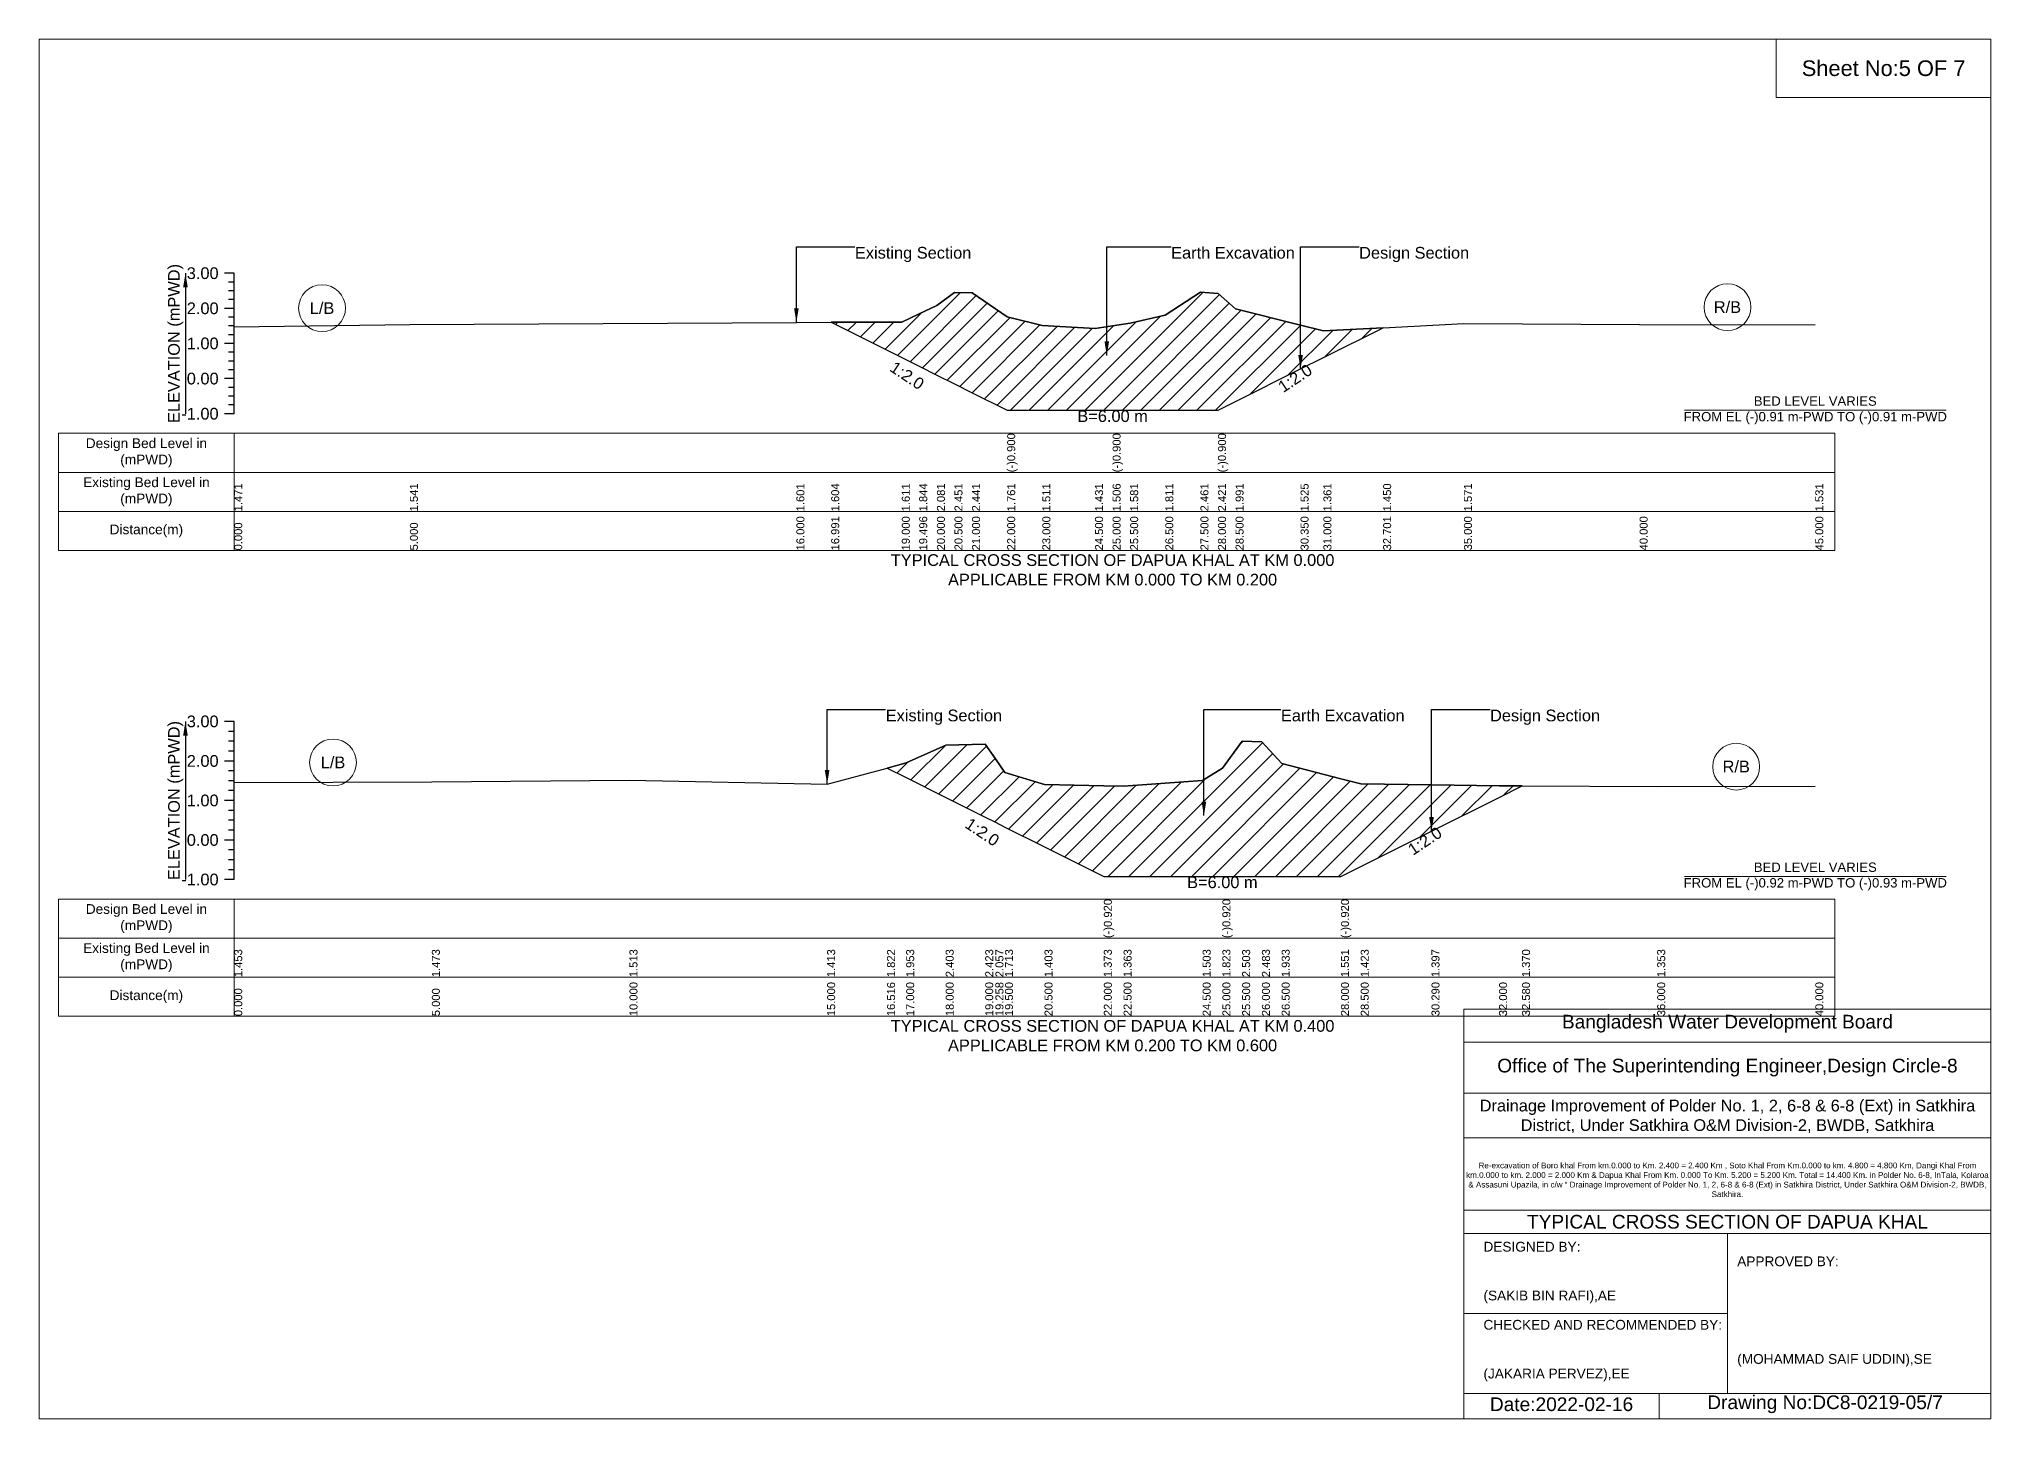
# Model space of a CAD drawing. Header units: inches. Extents: x 91000 to 408000, y -5656 to 0.
# Drawn here: x 380000 to 388000, y -5656 to 0 of the extents above; entities that cross this region are included whole.
import ezdxf

# ---------------------------------------------------------------- set-up
doc = ezdxf.new("R2010")
doc.units = ezdxf.units.IN
doc.header["$LTSCALE"] = 7
doc.header["$MEASUREMENT"] = 0
for name, color, linetype, lineweight in [('Cross section Data Border', 7, 'Continuous', 9), ('Cross Section Labels', 7, 'Continuous', 9), ('Existing_Bed_Level for Xsection', 7, 'Continuous', 25)]:
    doc.layers.add(name, color=color, linetype=linetype, lineweight=lineweight)
doc.styles.get("Standard").update_dxf_attribs({"font": 'arial.ttf'})
doc.dimstyles.get("Standard").update_dxf_attribs({"dimtxt": 45, "dimasz": 58, "dimexe": 0.18, "dimexo": 0.0625, "dimgap": 0.09, "dimtad": 0, "dimtih": 1, "dimtoh": 1, "dimdec": 4, "dimzin": 0, "dimdsep": 46, "dimtxsty": 'Standard', "dimcen": 0.09, "dimadec": 0, "dimazin": 0, "dimtfac": 1, "dimtdec": 4, "dimtofl": 0, "dimtmove": 0, "dimatfit": 3, "dimfxl": 1, "dimtolj": 1, "dimtzin": 0, "dimarcsym": 0})

msp = doc.modelspace()

# ---------------------------------------------------------------- hatches: boundary and pattern name
at = {"layer": 'Existing_Bed_Level for Xsection'}
h = msp.add_hatch(dxfattribs=at)
h.set_pattern_fill('ANSI31', color=256, scale=432, style=0)
h.paths.add_polyline_path([(383246.76026, -1160.96413), (383536, -1305.584), (383607.38013, -1341.27407), (383680, -1377.584), (383752, -1413.584), (383824, -1449.584), (383968, -1521.584), (384112, -1521.584), (384328, -1521.584), (384400, -1521.584), (384472, -1521.584), (384616, -1521.584), (384760, -1521.584), (384832, -1521.584), (384904, -1485.584), (385170.44022, -1352.36389), (385264, -1305.584), (385508.88045, -1183.14378), (385264, -1196), (385170.44022, -1172.42294), (384904, -1105.28), (384832, -1043.36), (384760, -1037.6), (384616, -1131.2), (384472, -1164.32), (384400, -1175.12), (384328, -1185.92), (384112, -1174.4), (383968, -1138.4), (383824, -1040.48), (383752, -1039.04), (383680, -1092.32), (383607.38013, -1126.45134), (383536, -1160)])
h = msp.add_hatch(dxfattribs=at)
h.set_pattern_fill('ANSI31', color=256, scale=486, style=0)
h.paths.add_polyline_path([(383475.52468, -2987.98834), (383554, -3027.226), (383716, -3108.226), (383878, -3189.226), (383919.76234, -3210.10717), (383959, -3229.726), (384121, -3310.726), (384364, -3432.226), (384445, -3432.226), (384769, -3432.226), (384850, -3432.226), (384931, -3432.226), (385012, -3432.226), (385093, -3432.226), (385336, -3432.226), (385417, -3391.726), (385706.99604, -3246.72798), (385984, -3108.226), (386077.99208, -3061.22996), (385984, -3060.76), (385706.99604, -3056.8028), (385417, -3052.66), (385336, -3032.005), (385093, -2970.04), (385012, -2880.94), (384931, -2877.7), (384850, -2987.86), (384769, -3039.7), (384445, -3062.38), (384364, -3060.76), (384121, -3055.9), (383959, -3005.68), (383919.76234, -2949.96252), (383878, -2890.66), (383716, -2893.9), (383554, -2966.8)])

# ---------------------------------------------------------------- linework, layer by layer
at = {"layer": 'Cross section Data Border'}
for points in [[(380080, -1615.984), (387360, -1615.984), (387360, -2095.984), (380080, -2095.984)], [(380080, -3525.186), (387360, -3525.186), (387360, -4005.186), (380080, -4005.186)]]:
    msp.add_lwpolyline(points, close=True, dxfattribs=at)
for points in [[(380800, -1615.984), (380800, -2095.984)], [(380080, -1775.984), (387360, -1775.984)], [(380080, -1935.984), (387360, -1935.984)], [(380800, -3525.186), (380800, -4005.186)], [(380080, -3685.186), (387360, -3685.186)], [(380080, -3845.186), (387360, -3845.186)]]:
    msp.add_lwpolyline(points, dxfattribs=at)
at = {"layer": 'Cross Section Labels'}
for points in [[(380000, 0), (388000, 0), (388000, -5656), (380000, -5656)], [(387120, 0), (388000, 0), (388000, -240), (387120, -240)]]:
    msp.add_lwpolyline(points, close=True, dxfattribs=at)
for points in [[(386744.19427, -1521.584), (387815.80573, -1521.584)], [(386744.19427, -3432.226), (387815.80573, -3432.226)], [(385840, -5656), (385840, -3976), (388000, -3976)], [(385840, -4112), (388000, -4112)], [(385840, -4320), (388000, -4320)], [(385840, -4504), (388000, -4504)], [(385840, -4800), (388000, -4800)], [(385840, -4896), (388000, -4896)], [(386920, -4896), (386920, -5552)], [(385840, -5224), (386920, -5224)], [(385840, -5552), (388000, -5552)], [(386640, -5552), (386640, -5656)]]:
    msp.add_lwpolyline(points, dxfattribs=at)
for centre in [(381160, -1103.12), (386920, -1098.8), (381205, -2965.18), (386956, -2982.19)]:
    msp.add_circle(centre, 96, dxfattribs=at)
at = {"layer": 'Existing_Bed_Level for Xsection'}
for points in [[(380800, -959.984), (380760, -959.984)], [(380800, -1535.984), (380800, -1391.984), (380800, -1247.984), (380800, -1103.984), (380800, -959.984)], [(380800, -995.984), (380776, -995.984)], [(380800, -1031.984), (380776, -1031.984)], [(380800, -1180.16), (381520, -1170.08), (383104, -1161.44), (383246.76026, -1160.96413), (383536, -1160), (383607.38013, -1126.45134), (383680, -1092.32), (383752, -1039.04), (383824, -1040.48), (383968, -1138.4), (383968, -1138.4), (384112, -1174.4), (384328, -1185.92), (384400, -1175.12), (384400, -1175.12), (384472, -1164.32), (384616, -1131.2), (384760, -1037.6), (384832, -1043.36), (384832, -1043.36), (384904, -1105.28), (385170.44022, -1172.42294), (385264, -1196), (385508.88045, -1183.14378), (385840, -1165.76), (386560, -1170.08), (387280, -1171.52)], [(380800, -1103.984), (380760, -1103.984)], [(380800, -1067.984), (380776, -1067.984)], [(380800, -1139.984), (380776, -1139.984)], [(380800, -1175.984), (380776, -1175.984)], [(380800, -1247.984), (380760, -1247.984)], [(380800, -1211.984), (380776, -1211.984)], [(380800, -1283.984), (380776, -1283.984)], [(380800, -1319.984), (380776, -1319.984)], [(380800, -1355.984), (380776, -1355.984)], [(380800, -1391.984), (380760, -1391.984)], [(380800, -1427.984), (380776, -1427.984)], [(380800, -1463.984), (380776, -1463.984)], [(380800, -1499.984), (380776, -1499.984)], [(380800, -1535.984), (380760, -1535.984)], [(380800, -2797.186), (380760, -2797.186)], [(380800, -3445.186), (380800, -3283.186), (380800, -3121.186), (380800, -2959.186), (380800, -2797.186)], [(380800, -2837.686), (380776, -2837.686)], [(380800, -2878.186), (380776, -2878.186)], [(380800, -3047.8), (381610, -3044.56), (382420, -3038.08), (383230, -3054.28), (383475.52468, -2987.98834), (383554, -2966.8), (383716, -2893.9), (383878, -2890.66), (383919.76234, -2949.96252), (383959, -3005.68), (384121, -3055.9), (384364, -3060.76), (384364, -3060.76), (384445, -3062.38), (384769, -3039.7), (384850, -2987.86), (384850, -2987.86), (384931, -2877.7), (385012, -2880.94), (385093, -2970.04), (385336, -3032.005), (385336, -3032.005), (385417, -3052.66), (385706.99604, -3056.8028), (385984, -3060.76), (386077.99208, -3061.22996), (386632, -3064), (387280, -3062.38)], [(380800, -2959.186), (380760, -2959.186)], [(380800, -2918.686), (380776, -2918.686)], [(380800, -2999.686), (380776, -2999.686)], [(380800, -3040.186), (380776, -3040.186)], [(380800, -3080.686), (380776, -3080.686)], [(380800, -3121.186), (380760, -3121.186)], [(380800, -3161.686), (380776, -3161.686)], [(380800, -3202.186), (380776, -3202.186)], [(380800, -3242.686), (380776, -3242.686)], [(380800, -3283.186), (380760, -3283.186)], [(380800, -3323.686), (380776, -3323.686)], [(380800, -3364.186), (380776, -3364.186)], [(380800, -3404.686), (380776, -3404.686)], [(380800, -3445.186), (380760, -3445.186)]]:
    msp.add_lwpolyline(points, dxfattribs=at)
for points in [[(383246.76026, -1160.96413), (383246.76026, -1160.96413), (383536, -1305.584), (383607.38013, -1341.27407), (383680, -1377.584), (383752, -1413.584), (383824, -1449.584), (383968, -1521.584), (383968, -1521.584), (384112, -1521.584), (384328, -1521.584), (384400, -1521.584), (384400, -1521.584), (384472, -1521.584), (384616, -1521.584), (384760, -1521.584), (384832, -1521.584), (384832, -1521.584), (384904, -1485.584), (385170.44022, -1352.36389), (385264, -1305.584), (385508.88045, -1183.14378), (385508.88045, -1183.14378), (385508.88045, -1183.14378), (385264, -1196), (385170.44022, -1172.42294), (384904, -1105.28), (384832, -1043.36), (384832, -1043.36), (384760, -1037.6), (384616, -1131.2), (384472, -1164.32), (384400, -1175.12), (384400, -1175.12), (384328, -1185.92), (384112, -1174.4), (383968, -1138.4), (383968, -1138.4), (383824, -1040.48), (383752, -1039.04), (383680, -1092.32), (383607.38013, -1126.45134), (383536, -1160), (383246.76026, -1160.96413)], [(383475.52468, -2987.98834), (383554, -3027.226), (383716, -3108.226), (383878, -3189.226), (383919.76234, -3210.10717), (383959, -3229.726), (384121, -3310.726), (384364, -3432.226), (384364, -3432.226), (384445, -3432.226), (384769, -3432.226), (384850, -3432.226), (384850, -3432.226), (384931, -3432.226), (385012, -3432.226), (385093, -3432.226), (385336, -3432.226), (385336, -3432.226), (385417, -3391.726), (385706.99604, -3246.72798), (385984, -3108.226), (386077.99208, -3061.22996), (386077.99208, -3061.22996), (386077.99208, -3061.22996), (385984, -3060.76), (385706.99604, -3056.8028), (385417, -3052.66), (385336, -3032.005), (385336, -3032.005), (385093, -2970.04), (385012, -2880.94), (384931, -2877.7), (384850, -2987.86), (384850, -2987.86), (384769, -3039.7), (384445, -3062.38), (384364, -3060.76), (384364, -3060.76), (384121, -3055.9), (383959, -3005.68), (383919.76234, -2949.96252), (383878, -2890.66), (383716, -2893.9), (383554, -2966.8)]]:
    msp.add_lwpolyline(points, close=True, dxfattribs=at)

# ---------------------------------------------------------------- texts
at = {"layer": 'Cross section Data Border', "char_height": 40, "width": 640, "attachment_point": 5}
for s, insert in [('Design Bed Level in (mPWD)', (380440, -1695.984)), ('Existing Bed Level in (mPWD)', (380440, -1855.984)), ('Distance(m)', (380440, -2015.984)), ('Design Bed Level in (mPWD)', (380440, -3605.186)), ('Existing Bed Level in (mPWD)', (380440, -3765.186)), ('Distance(m)', (380440, -3925.186))]:
    msp.add_mtext(s, dxfattribs=dict(at, insert=insert))
at = {"layer": 'Cross Section Labels'}
for s, insert, char_height, attachment_point in [('Sheet No:5 OF 7', (387560, -120), 64, 5), ('Existing Section', (383344, -851.984), 48, 1), ('Earth Excavation', (384640, -851.984), 48, 1), ('Design Section', (385410.44022, -851.984), 48, 1), ('L/B', (381160, -1103.12), 48, 5), ('R/B', (386920, -1098.8), 48, 5), ('BED LEVEL VARIES ^JFROM EL (-)0.91 m-PWD TO (-)0.91 m-PWD', (387280, -1521.584), 38.4, 5), ('B=6.00 m', (384400, -1521.584), 48, 2), ('TYPICAL CROSS SECTION OF DAPUA KHAL AT KM 0.000^JAPPLICABLE FROM KM 0.000 TO KM 0.200', (384400, -2175.984), 48, 5), ('Existing Section', (383470, -2748.586), 48, 1), ('Earth Excavation', (385090, -2748.586), 48, 1), ('Design Section', (385946.99604, -2748.586), 48, 1), ('L/B', (381205, -2965.18), 48, 5), ('R/B', (386956, -2982.19), 48, 5), ('B=6.00 m', (384850, -3432.226), 48, 2), ('BED LEVEL VARIES ^JFROM EL (-)0.92 m-PWD TO (-)0.93 m-PWD', (387280, -3432.226), 38.4, 5), ('Bangladesh Water Development Board', (386920, -4036), 56, 5), ('TYPICAL CROSS SECTION OF DAPUA KHAL AT KM 0.400^JAPPLICABLE FROM KM 0.200 TO KM 0.600', (384400, -4085.186), 48, 5), ('Office of The Superintending Engineer,Design Circle-8', (386920, -4216), 56, 5)]:
    msp.add_mtext(s, dxfattribs=dict(at, insert=insert, char_height=char_height, attachment_point=attachment_point))
at = {"layer": 'Cross Section Labels', "char_height": 48, "attachment_point": 2}
for insert, rotation in [((383571.38013, -1359.27407), 326.309932474), ((385134.44022, -1370.36389), 33.690067526), ((383879.26234, -3230.35717), 326.309932474), ((385666.49604, -3266.97798), 33.690067526)]:
    msp.add_mtext('1:2.0', dxfattribs=dict(at, insert=insert, rotation=rotation))
at = {"layer": 'Cross Section Labels'}
for s, insert, char_height, width, attachment_point in [('Drainage Improvement of Polder No. 1, 2, 6-8 & 6-8 (Ext) in Satkhira District, Under Satkhira O&M Division-2, BWDB, Satkhira', (386920, -4416), 48, 2240, 5), ('Re-excavation of Boro khal From km.0.000 to Km. 2.400 = 2.400 Km , Soto Khal From Km.0.000 to km. 4.800 = 4.800 Km, Dangi Khal From km.0.000 to km. 2.000 = 2.000 Km & Dapua Khal From Km. 0.000 To Km. 5.200 = 5.200 Km. Total = 14.400 Km. in Polder No. 6-8, InTala, Kolaroa & Assasuni Upazila, in c/w “ Drainage Improvement of Polder No. 1, 2, 6-8 & 6-8 (Ext) in Satkhira District, Under Satkhira O&M Division-2, BWDB, Satkhira.', (386920, -4676), 23.56497918, 2160, 5), ('TYPICAL CROSS SECTION OF DAPUA KHAL', (386920, -4848), 56, 2240, 5), ('DESIGNED BY:^J^J^J(SAKIB BIN RAFI),AE', (385920, -5056), 40, 1120, 4), ('APPROVED BY:^J^J^J^J^J^J(MOHAMMAD SAIF UDDIN),SE', (386960, -5216), 40, 1120, 4), ('CHECKED AND RECOMMENDED BY:^J^J^J(JAKARIA PERVEZ),EE', (385920, -5376), 40, 1120, 4), ('Date:2022-02-16', (386240, -5596), 56, 1120, 5), ('Drawing No:DC8-0219-05/7', (387320, -5596), 56, 1760, 5)]:
    msp.add_mtext(s, dxfattribs=dict(at, insert=insert, char_height=char_height, width=width, attachment_point=attachment_point))
at = {"layer": 'Existing_Bed_Level for Xsection', "rotation": 90}
for s, insert, char_height, attachment_point in [('ELEVATION (mPWD)', (380560, -1247.984), 48, 5), ('(-)0.900', (383968, -1775.984), 32.8, 1), ('(-)0.900', (384400, -1775.984), 32.8, 1), ('(-)0.900', (384832, -1775.984), 32.8, 1), ('1.471', (380800, -1935.984), 32.8, 1), ('1.541', (381520, -1935.984), 32.8, 1), ('1.601', (383104, -1935.984), 32.8, 1), ('1.604', (383246.76026, -1935.984), 32.8, 1), ('1.611', (383536, -1935.984), 32.8, 1), ('1.844', (383607.38013, -1935.984), 32.8, 1), ('2.081', (383680, -1935.984), 32.8, 1), ('2.451', (383752, -1935.984), 32.8, 1), ('2.441', (383824, -1935.984), 32.8, 1), ('1.761', (383968, -1935.984), 32.8, 1), ('1.511', (384112, -1935.984), 32.8, 1), ('1.431', (384328, -1935.984), 32.8, 1), ('1.506', (384400, -1935.984), 32.8, 1), ('1.581', (384472, -1935.984), 32.8, 1), ('1.811', (384616, -1935.984), 32.8, 1), ('2.461', (384760, -1935.984), 32.8, 1), ('2.421', (384832, -1935.984), 32.8, 1), ('1.991', (384904, -1935.984), 32.8, 1), ('1.525', (385170.44022, -1935.984), 32.8, 1), ('1.361', (385264, -1935.984), 32.8, 1), ('1.450', (385508.88045, -1935.984), 32.8, 1), ('1.571', (385840, -1935.984), 32.8, 1), ('1.531', (387280, -1935.984), 32.8, 1), ('0.000', (380800, -2095.984), 32.8, 1), ('5.000', (381520, -2095.984), 32.8, 1), ('16.000', (383104, -2095.984), 32.8, 1), ('16.991', (383246.76026, -2095.984), 32.8, 1), ('19.000', (383536, -2095.984), 32.8, 1), ('19.496', (383607.38013, -2095.984), 32.8, 1), ('20.000', (383680, -2095.984), 32.8, 1), ('20.500', (383752, -2095.984), 32.8, 1), ('21.000', (383824, -2095.984), 32.8, 1), ('22.000', (383968, -2095.984), 32.8, 1), ('23.000', (384112, -2095.984), 32.8, 1), ('24.500', (384328, -2095.984), 32.8, 1), ('25.000', (384400, -2095.984), 32.8, 1), ('25.500', (384472, -2095.984), 32.8, 1), ('26.500', (384616, -2095.984), 32.8, 1), ('27.500', (384760, -2095.984), 32.8, 1), ('28.000', (384832, -2095.984), 32.8, 1), ('28.500', (384904, -2095.984), 32.8, 1), ('30.350', (385170.44022, -2095.984), 32.8, 1), ('31.000', (385264, -2095.984), 32.8, 1), ('32.701', (385508.88045, -2095.984), 32.8, 1), ('35.000', (385840, -2095.984), 32.8, 1), ('40.000', (386560, -2095.984), 32.8, 1), ('45.000', (387280, -2095.984), 32.8, 1), ('ELEVATION (mPWD)', (380560, -3121.186), 48, 5), ('(-)0.920', (384364, -3685.186), 32.8, 1), ('(-)0.920', (384850, -3685.186), 32.8, 1), ('(-)0.920', (385336, -3685.186), 32.8, 1), ('1.453', (380800, -3845.186), 32.8, 1), ('1.473', (381610, -3845.186), 32.8, 1), ('1.513', (382420, -3845.186), 32.8, 1), ('1.413', (383230, -3845.186), 32.8, 1), ('1.822', (383475.52468, -3845.186), 32.8, 1), ('1.953', (383554, -3845.186), 32.8, 1), ('2.403', (383716, -3845.186), 32.8, 1), ('2.423', (383878, -3845.186), 32.8, 1), ('2.057', (383919.76234, -3845.186), 32.8, 1), ('1.713', (383959, -3845.186), 32.8, 1), ('1.403', (384121, -3845.186), 32.8, 1), ('1.373', (384364, -3845.186), 32.8, 1), ('1.363', (384445, -3845.186), 32.8, 1), ('1.503', (384769, -3845.186), 32.8, 1), ('1.823', (384850, -3845.186), 32.8, 1), ('2.503', (384931, -3845.186), 32.8, 1), ('2.483', (385012, -3845.186), 32.8, 1), ('1.933', (385093, -3845.186), 32.8, 1), ('1.551', (385336, -3845.186), 32.8, 1), ('1.423', (385417, -3845.186), 32.8, 1), ('1.397', (385706.99604, -3845.186), 32.8, 1), ('1.370', (386077.99208, -3845.186), 32.8, 1), ('1.353', (386632, -3845.186), 32.8, 1), ('0.000', (380800, -4005.186), 32.8, 1), ('5.000', (381610, -4005.186), 32.8, 1), ('10.000', (382420, -4005.186), 32.8, 1), ('15.000', (383230, -4005.186), 32.8, 1), ('16.516', (383475.52468, -4005.186), 32.8, 1), ('17.000', (383554, -4005.186), 32.8, 1), ('18.000', (383716, -4005.186), 32.8, 1), ('19.000', (383878, -4005.186), 32.8, 1), ('19.258', (383919.76234, -4005.186), 32.8, 1), ('19.500', (383959, -4005.186), 32.8, 1), ('20.500', (384121, -4005.186), 32.8, 1), ('22.000', (384364, -4005.186), 32.8, 1), ('22.500', (384445, -4005.186), 32.8, 1), ('24.500', (384769, -4005.186), 32.8, 1), ('25.000', (384850, -4005.186), 32.8, 1), ('25.500', (384931, -4005.186), 32.8, 1), ('26.000', (385012, -4005.186), 32.8, 1), ('26.500', (385093, -4005.186), 32.8, 1), ('28.000', (385336, -4005.186), 32.8, 1), ('28.500', (385417, -4005.186), 32.8, 1), ('30.290', (385706.99604, -4005.186), 32.8, 1), ('32.000', (385984, -4005.186), 32.8, 1), ('32.580', (386077.99208, -4005.186), 32.8, 1), ('36.000', (386632, -4005.186), 32.8, 1), ('40.000', (387280, -4005.186), 32.8, 1)]:
    msp.add_mtext(s, dxfattribs=dict(at, insert=insert, char_height=char_height, attachment_point=attachment_point))
at = {"layer": 'Existing_Bed_Level for Xsection', "char_height": 48, "attachment_point": 6}
for s, insert in [('3.00', (380736, -959.984)), ('2.00', (380736, -1103.984)), ('1.00', (380736, -1247.984)), ('0.00', (380736, -1391.984)), ('-1.00', (380736, -1535.984)), ('3.00', (380736, -2797.186)), ('2.00', (380736, -2959.186)), ('1.00', (380736, -3121.186)), ('0.00', (380736, -3283.186)), ('-1.00', (380736, -3445.186))]:
    msp.add_mtext(s, dxfattribs=dict(at, insert=insert))

# ---------------------------------------------------------------- leaders
at = {"layer": 'Cross Section Labels', "annotation_type": 0, "has_hookline": 1, "hookline_direction": 0}
for points, text_width in [([(383104, -1161.44), (383104, -851.984), (383343.91, -851.984)], 467.16508), ([(384376.2406, -1296.8643), (384376.2406, -851.984), (384639.91, -851.984)], 496.99318), ([(385170.44022, -1352.36389), (385170.44022, -851.984), (385410.35022, -851.984)], 441.23329), ([(383230, -3054.28), (383230, -2748.586), (383469.91, -2748.586)], 467.16508), ([(384774.33962, -3183.13456), (384774.33962, -2748.586), (385089.91, -2748.586)], 496.99318), ([(385706.99604, -3246.72798), (385706.99604, -2748.586), (385946.90604, -2748.586)], 441.23329)]:
    msp.add_leader(points, dimstyle='Standard', override={"dimasz": 57.6}, dxfattribs=dict(at, text_width=text_width))
at = {"layer": 'Existing_Bed_Level for Xsection'}
for points in [[(380600, -959.984), (380600, -1535.984)], [(380600, -2797.186), (380600, -3445.186)]]:
    msp.add_leader(points, dimstyle='Standard', override={"dimasz": 57.6}, dxfattribs=at)

doc.saveas('drawing.dxf')
